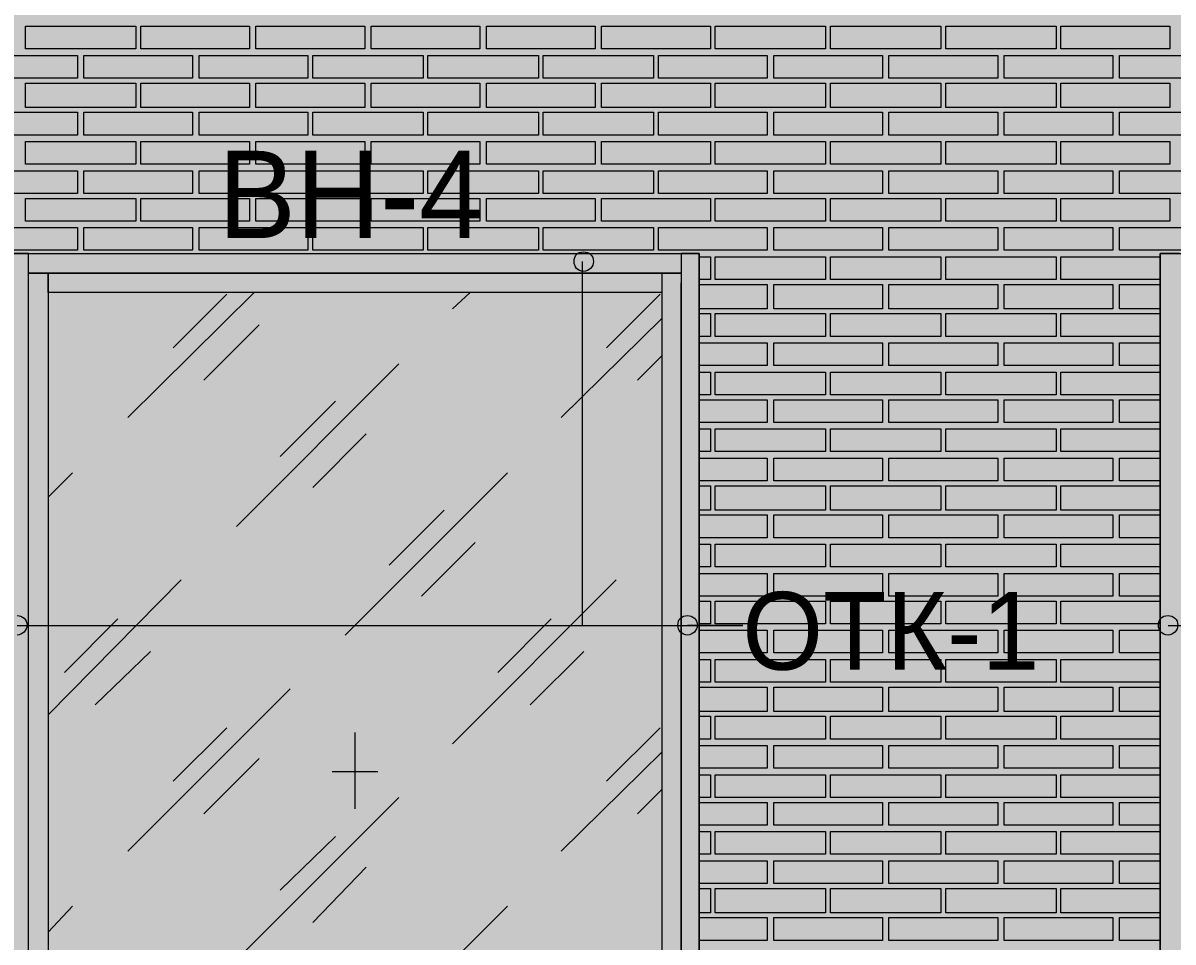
# Model space of a CAD drawing. Header units: millimetres. Extents: x -28928 to 100580, y -22867 to 36490.
# Drawn here: x 47017 to 50014, y 21996 to 24390 of the extents above; entities that cross this region are included whole.
import ezdxf

# ---------------------------------------------------------------- set-up
doc = ezdxf.new("R2010")
doc.units = ezdxf.units.MM
doc.layers.add('PDF _Геометрия', color=7, linetype='Continuous', true_color=0x8f8e8d)
doc.layers.add('PDF _Сплошная заливка', color=7, linetype='Continuous', true_color=0xffffff)
doc.layers.add('PDF _Текст', color=7, linetype='Continuous')

msp = doc.modelspace()

# ---------------------------------------------------------------- hatches: boundary and pattern name
at = {"layer": 'PDF _Сплошная заливка', "true_color": 0xdcd6cf, "transparency": 33554559}
msp.add_hatch(color=254, dxfattribs=at).paths.add_polyline_path([(19133.7, 30089.1), (19133.7, 16343.4), (52641.4, 16343.4), (52641.4, 30089.1)])

# ---------------------------------------------------------------- linework, layer by layer
at = {"layer": 'PDF _Геометрия', "lineweight": 9}
for points in [[(47310.7, 24381.8), (47310.7, 24322.6), (47023, 24322.6), (47023, 24381.8)], [(47606.8, 24381.8), (47606.8, 24322.6), (47323.4, 24322.6), (47323.4, 24381.8)], [(47907.2, 24381.8), (47907.2, 24322.6), (47623.7, 24322.6), (47623.7, 24381.8)], [(48207.6, 24381.8), (48207.6, 24322.6), (47924.1, 24322.6), (47924.1, 24381.8)], [(48508, 24381.8), (48508, 24322.6), (48224.5, 24322.6), (48224.5, 24381.8)], [(48808.4, 24381.8), (48808.4, 24322.6), (48524.9, 24322.6), (48524.9, 24381.8)], [(49108.7, 24381.8), (49108.7, 24322.6), (48821.1, 24322.6), (48821.1, 24381.8)], [(49409.1, 24381.8), (49409.1, 24322.6), (49121.4, 24322.6), (49121.4, 24381.8)], [(49709.5, 24381.8), (49709.5, 24322.6), (49421.8, 24322.6), (49421.8, 24381.8)], [(50005.7, 24381.8), (50005.7, 24322.6), (49722.2, 24322.6), (49722.2, 24381.8)], [(47158.4, 24246.4), (47018.7, 24246.4), (46874.9, 24246.4), (46874.9, 24305.7), (47018.7, 24305.7), (47158.4, 24305.7)], [(47458.7, 24246.4), (47314.9, 24246.4), (47175.3, 24246.4), (47175.3, 24305.7), (47314.9, 24305.7), (47458.7, 24305.7)], [(47759.1, 24246.4), (47615.3, 24246.4), (47475.7, 24246.4), (47475.7, 24305.7), (47615.3, 24305.7), (47759.1, 24305.7)], [(48059.5, 24246.4), (47915.7, 24246.4), (47771.8, 24246.4), (47771.8, 24305.7), (47915.7, 24305.7), (48059.5, 24305.7)], [(48359.9, 24246.4), (48216.1, 24246.4), (48072.2, 24246.4), (48072.2, 24305.7), (48216.1, 24305.7), (48359.9, 24305.7)], [(48660.3, 24246.4), (48516.4, 24246.4), (48372.6, 24246.4), (48372.6, 24305.7), (48516.4, 24305.7), (48660.3, 24305.7)], [(48956.4, 24246.4), (48816.8, 24246.4), (48673, 24246.4), (48673, 24305.7), (48816.8, 24305.7), (48956.4, 24305.7)], [(49256.8, 24246.4), (49117.2, 24246.4), (48973.4, 24246.4), (48973.4, 24305.7), (49117.2, 24305.7), (49256.8, 24305.7)], [(49557.2, 24246.4), (49413.4, 24246.4), (49273.7, 24246.4), (49273.7, 24305.7), (49413.4, 24305.7), (49557.2, 24305.7)], [(49857.6, 24246.4), (49713.7, 24246.4), (49574.1, 24246.4), (49574.1, 24305.7), (49713.7, 24305.7), (49857.6, 24305.7)], [(50158, 24246.4), (50014.1, 24246.4), (49874.5, 24246.4), (49874.5, 24305.7), (50014.1, 24305.7), (50158, 24305.7)], [(47310.7, 24233.7), (47310.7, 24170.3), (47023, 24170.3), (47023, 24233.7)], [(47606.8, 24233.7), (47606.8, 24170.3), (47323.4, 24170.3), (47323.4, 24233.7)], [(47907.2, 24233.7), (47907.2, 24170.3), (47623.7, 24170.3), (47623.7, 24233.7)], [(48207.6, 24233.7), (48207.6, 24170.3), (47924.1, 24170.3), (47924.1, 24233.7)], [(48508, 24233.7), (48508, 24170.3), (48224.5, 24170.3), (48224.5, 24233.7)], [(48808.4, 24233.7), (48808.4, 24170.3), (48524.9, 24170.3), (48524.9, 24233.7)], [(49108.7, 24233.7), (49108.7, 24170.3), (48821.1, 24170.3), (48821.1, 24233.7)], [(49409.1, 24233.7), (49409.1, 24170.3), (49121.4, 24170.3), (49121.4, 24233.7)], [(49709.5, 24233.7), (49709.5, 24170.3), (49421.8, 24170.3), (49421.8, 24233.7)], [(50005.7, 24233.7), (50005.7, 24170.3), (49722.2, 24170.3), (49722.2, 24233.7)], [(47158.4, 24098.4), (47018.7, 24098.4), (46874.9, 24098.4), (46874.9, 24157.6), (47018.7, 24157.6), (47158.4, 24157.6)], [(47458.7, 24098.4), (47314.9, 24098.4), (47175.3, 24098.4), (47175.3, 24157.6), (47314.9, 24157.6), (47458.7, 24157.6)], [(47759.1, 24098.4), (47615.3, 24098.4), (47475.7, 24098.4), (47475.7, 24157.6), (47615.3, 24157.6), (47759.1, 24157.6)], [(48059.5, 24098.4), (47915.7, 24098.4), (47771.8, 24098.4), (47771.8, 24157.6), (47915.7, 24157.6), (48059.5, 24157.6)], [(48359.9, 24098.4), (48216.1, 24098.4), (48072.2, 24098.4), (48072.2, 24157.6), (48216.1, 24157.6), (48359.9, 24157.6)], [(48660.3, 24098.4), (48516.4, 24098.4), (48372.6, 24098.4), (48372.6, 24157.6), (48516.4, 24157.6), (48660.3, 24157.6)], [(48956.4, 24098.4), (48816.8, 24098.4), (48673, 24098.4), (48673, 24157.6), (48816.8, 24157.6), (48956.4, 24157.6)], [(49256.8, 24098.4), (49117.2, 24098.4), (48973.4, 24098.4), (48973.4, 24157.6), (49117.2, 24157.6), (49256.8, 24157.6)], [(49557.2, 24098.4), (49413.4, 24098.4), (49273.7, 24098.4), (49273.7, 24157.6), (49413.4, 24157.6), (49557.2, 24157.6)], [(49857.6, 24098.4), (49713.7, 24098.4), (49574.1, 24098.4), (49574.1, 24157.6), (49713.7, 24157.6), (49857.6, 24157.6)], [(50158, 24098.4), (50014.1, 24098.4), (49874.5, 24098.4), (49874.5, 24157.6), (50014.1, 24157.6), (50158, 24157.6)], [(47310.7, 24081.4), (47310.7, 24022.2), (47023, 24022.2), (47023, 24081.4)], [(47606.8, 24081.4), (47606.8, 24022.2), (47323.4, 24022.2), (47323.4, 24081.4)], [(47907.2, 24081.4), (47907.2, 24022.2), (47623.7, 24022.2), (47623.7, 24081.4)], [(48207.6, 24081.4), (48207.6, 24022.2), (47924.1, 24022.2), (47924.1, 24081.4)], [(48508, 24081.4), (48508, 24022.2), (48224.5, 24022.2), (48224.5, 24081.4)], [(48808.4, 24081.4), (48808.4, 24022.2), (48524.9, 24022.2), (48524.9, 24081.4)], [(49108.7, 24081.4), (49108.7, 24022.2), (48821.1, 24022.2), (48821.1, 24081.4)], [(49409.1, 24081.4), (49409.1, 24022.2), (49121.4, 24022.2), (49121.4, 24081.4)], [(49709.5, 24081.4), (49709.5, 24022.2), (49421.8, 24022.2), (49421.8, 24081.4)], [(50005.7, 24081.4), (50005.7, 24022.2), (49722.2, 24022.2), (49722.2, 24081.4)], [(47158.4, 23946), (47018.7, 23946), (46874.9, 23946), (46874.9, 24005.3), (47018.7, 24005.3), (47158.4, 24005.3)], [(47458.7, 23946), (47314.9, 23946), (47175.3, 23946), (47175.3, 24005.3), (47314.9, 24005.3), (47458.7, 24005.3)], [(47759.1, 23946), (47615.3, 23946), (47475.7, 23946), (47475.7, 24005.3), (47615.3, 24005.3), (47759.1, 24005.3)], [(48059.5, 23946), (47915.7, 23946), (47771.8, 23946), (47771.8, 24005.3), (47915.7, 24005.3), (48059.5, 24005.3)], [(48359.9, 23946), (48216.1, 23946), (48072.2, 23946), (48072.2, 24005.3), (48216.1, 24005.3), (48359.9, 24005.3)], [(48660.3, 23946), (48516.4, 23946), (48372.6, 23946), (48372.6, 24005.3), (48516.4, 24005.3), (48660.3, 24005.3)], [(48956.4, 23946), (48816.8, 23946), (48673, 23946), (48673, 24005.3), (48816.8, 24005.3), (48956.4, 24005.3)], [(49256.8, 23946), (49117.2, 23946), (48973.4, 23946), (48973.4, 24005.3), (49117.2, 24005.3), (49256.8, 24005.3)], [(49557.2, 23946), (49413.4, 23946), (49273.7, 23946), (49273.7, 24005.3), (49413.4, 24005.3), (49557.2, 24005.3)], [(49857.6, 23946), (49713.7, 23946), (49574.1, 23946), (49574.1, 24005.3), (49713.7, 24005.3), (49857.6, 24005.3)], [(50158, 23946), (50014.1, 23946), (49874.5, 23946), (49874.5, 24005.3), (50014.1, 24005.3), (50158, 24005.3)], [(47310.7, 23933.4), (47310.7, 23874.1), (47023, 23874.1), (47023, 23933.4)], [(47606.8, 23933.4), (47606.8, 23874.1), (47323.4, 23874.1), (47323.4, 23933.4)], [(47907.2, 23933.4), (47907.2, 23874.1), (47623.7, 23874.1), (47623.7, 23933.4)], [(48207.6, 23933.4), (48207.6, 23874.1), (47924.1, 23874.1), (47924.1, 23933.4)], [(48508, 23933.4), (48508, 23874.1), (48224.5, 23874.1), (48224.5, 23933.4)], [(48808.4, 23933.4), (48808.4, 23874.1), (48524.9, 23874.1), (48524.9, 23933.4)], [(49108.7, 23933.4), (49108.7, 23874.1), (48821.1, 23874.1), (48821.1, 23933.4)], [(49409.1, 23933.4), (49409.1, 23874.1), (49121.4, 23874.1), (49121.4, 23933.4)], [(49709.5, 23933.4), (49709.5, 23874.1), (49421.8, 23874.1), (49421.8, 23933.4)], [(50005.7, 23933.4), (50005.7, 23874.1), (49722.2, 23874.1), (49722.2, 23933.4)], [(47158.4, 23798), (47018.7, 23798), (46874.9, 23798), (46874.9, 23857.2), (47018.7, 23857.2), (47158.4, 23857.2)], [(47458.7, 23798), (47314.9, 23798), (47175.3, 23798), (47175.3, 23857.2), (47314.9, 23857.2), (47458.7, 23857.2)], [(47759.1, 23798), (47615.3, 23798), (47475.7, 23798), (47475.7, 23857.2), (47615.3, 23857.2), (47759.1, 23857.2)], [(48059.5, 23798), (47915.7, 23798), (47771.8, 23798), (47771.8, 23857.2), (47915.7, 23857.2), (48059.5, 23857.2)], [(48359.9, 23798), (48216.1, 23798), (48072.2, 23798), (48072.2, 23857.2), (48216.1, 23857.2), (48359.9, 23857.2)], [(48660.3, 23798), (48516.4, 23798), (48372.6, 23798), (48372.6, 23857.2), (48516.4, 23857.2), (48660.3, 23857.2)], [(48956.4, 23798), (48816.8, 23798), (48673, 23798), (48673, 23857.2), (48816.8, 23857.2), (48956.4, 23857.2)], [(49256.8, 23798), (49117.2, 23798), (48973.4, 23798), (48973.4, 23857.2), (49117.2, 23857.2), (49256.8, 23857.2)], [(49557.2, 23798), (49413.4, 23798), (49273.7, 23798), (49273.7, 23857.2), (49413.4, 23857.2), (49557.2, 23857.2)], [(49857.6, 23798), (49713.7, 23798), (49574.1, 23798), (49574.1, 23857.2), (49713.7, 23857.2), (49857.6, 23857.2)], [(50158, 23798), (50014.1, 23798), (49874.5, 23798), (49874.5, 23857.2), (50014.1, 23857.2), (50158, 23857.2)], [(49108.7, 23781), (49108.7, 23721.8), (48821.1, 23721.8), (48821.1, 23781)], [(49409.1, 23781), (49409.1, 23721.8), (49121.4, 23721.8), (49121.4, 23781)], [(49709.5, 23781), (49709.5, 23721.8), (49421.8, 23721.8), (49421.8, 23781)], [(49256.8, 23645.7), (49117.2, 23645.7), (48973.4, 23645.7), (48973.4, 23709.1), (49117.2, 23709.1), (49256.8, 23709.1)], [(49557.2, 23645.7), (49413.4, 23645.7), (49273.7, 23645.7), (49273.7, 23709.1), (49413.4, 23709.1), (49557.2, 23709.1)], [(49857.6, 23645.7), (49713.7, 23645.7), (49574.1, 23645.7), (49574.1, 23709.1), (49713.7, 23709.1), (49857.6, 23709.1)], [(49108.7, 23633), (49108.7, 23573.7), (48821.1, 23573.7), (48821.1, 23633)], [(49409.1, 23633), (49409.1, 23573.7), (49121.4, 23573.7), (49121.4, 23633)], [(49709.5, 23633), (49709.5, 23573.7), (49421.8, 23573.7), (49421.8, 23633)], [(49256.8, 23497.6), (49117.2, 23497.6), (48973.4, 23497.6), (48973.4, 23556.8), (49117.2, 23556.8), (49256.8, 23556.8)], [(49557.2, 23497.6), (49413.4, 23497.6), (49273.7, 23497.6), (49273.7, 23556.8), (49413.4, 23556.8), (49557.2, 23556.8)], [(49857.6, 23497.6), (49713.7, 23497.6), (49574.1, 23497.6), (49574.1, 23556.8), (49713.7, 23556.8), (49857.6, 23556.8)], [(49108.7, 23480.7), (49108.7, 23421.4), (48821.1, 23421.4), (48821.1, 23480.7)], [(49409.1, 23480.7), (49409.1, 23421.4), (49121.4, 23421.4), (49121.4, 23480.7)], [(49709.5, 23480.7), (49709.5, 23421.4), (49421.8, 23421.4), (49421.8, 23480.7)], [(49256.8, 23349.5), (49117.2, 23349.5), (48973.4, 23349.5), (48973.4, 23408.7), (49117.2, 23408.7), (49256.8, 23408.7)], [(49557.2, 23349.5), (49413.4, 23349.5), (49273.7, 23349.5), (49273.7, 23408.7), (49413.4, 23408.7), (49557.2, 23408.7)], [(49857.6, 23349.5), (49713.7, 23349.5), (49574.1, 23349.5), (49574.1, 23408.7), (49713.7, 23408.7), (49857.6, 23408.7)], [(49108.7, 23332.6), (49108.7, 23273.4), (48821.1, 23273.4), (48821.1, 23332.6)], [(49409.1, 23332.6), (49409.1, 23273.4), (49121.4, 23273.4), (49121.4, 23332.6)], [(49709.5, 23332.6), (49709.5, 23273.4), (49421.8, 23273.4), (49421.8, 23332.6)], [(49256.8, 23197.2), (49117.2, 23197.2), (48973.4, 23197.2), (48973.4, 23256.4), (49117.2, 23256.4), (49256.8, 23256.4)], [(49557.2, 23197.2), (49413.4, 23197.2), (49273.7, 23197.2), (49273.7, 23256.4), (49413.4, 23256.4), (49557.2, 23256.4)], [(49857.6, 23197.2), (49713.7, 23197.2), (49574.1, 23197.2), (49574.1, 23256.4), (49713.7, 23256.4), (49857.6, 23256.4)], [(49108.7, 23184.5), (49108.7, 23121), (48821.1, 23121), (48821.1, 23184.5)], [(49409.1, 23184.5), (49409.1, 23121), (49121.4, 23121), (49121.4, 23184.5)], [(49709.5, 23184.5), (49709.5, 23121), (49421.8, 23121), (49421.8, 23184.5)], [(49256.8, 23049.1), (49117.2, 23049.1), (48973.4, 23049.1), (48973.4, 23108.4), (49117.2, 23108.4), (49256.8, 23108.4)], [(49557.2, 23049.1), (49413.4, 23049.1), (49273.7, 23049.1), (49273.7, 23108.4), (49413.4, 23108.4), (49557.2, 23108.4)], [(49857.6, 23049.1), (49713.7, 23049.1), (49574.1, 23049.1), (49574.1, 23108.4), (49713.7, 23108.4), (49857.6, 23108.4)], [(49108.7, 23032.2), (49108.7, 22973), (48821.1, 22973), (48821.1, 23032.2)], [(49409.1, 23032.2), (49409.1, 22973), (49121.4, 22973), (49121.4, 23032.2)], [(49709.5, 23032.2), (49709.5, 22973), (49421.8, 22973), (49421.8, 23032.2)], [(49256.8, 22896.8), (49117.2, 22896.8), (48973.4, 22896.8), (48973.4, 22956), (49117.2, 22956), (49256.8, 22956)], [(49557.2, 22896.8), (49413.4, 22896.8), (49273.7, 22896.8), (49273.7, 22956), (49413.4, 22956), (49557.2, 22956)], [(49857.6, 22896.8), (49713.7, 22896.8), (49574.1, 22896.8), (49574.1, 22956), (49713.7, 22956), (49857.6, 22956)], [(49108.7, 22884.1), (49108.7, 22824.9), (48821.1, 22824.9), (48821.1, 22884.1)], [(49409.1, 22884.1), (49409.1, 22824.9), (49121.4, 22824.9), (49121.4, 22884.1)], [(49709.5, 22884.1), (49709.5, 22824.9), (49421.8, 22824.9), (49421.8, 22884.1)], [(49256.8, 22748.7), (49117.2, 22748.7), (48973.4, 22748.7), (48973.4, 22808), (49117.2, 22808), (49256.8, 22808)], [(49557.2, 22748.7), (49413.4, 22748.7), (49273.7, 22748.7), (49273.7, 22808), (49413.4, 22808), (49557.2, 22808)], [(49857.6, 22748.7), (49713.7, 22748.7), (49574.1, 22748.7), (49574.1, 22808), (49713.7, 22808), (49857.6, 22808)], [(49108.7, 22731.8), (49108.7, 22672.6), (48821.1, 22672.6), (48821.1, 22731.8)], [(49409.1, 22731.8), (49409.1, 22672.6), (49121.4, 22672.6), (49121.4, 22731.8)], [(49709.5, 22731.8), (49709.5, 22672.6), (49421.8, 22672.6), (49421.8, 22731.8)], [(49256.8, 22596.4), (49117.2, 22596.4), (48973.4, 22596.4), (48973.4, 22659.9), (49117.2, 22659.9), (49256.8, 22659.9)], [(49557.2, 22596.4), (49413.4, 22596.4), (49273.7, 22596.4), (49273.7, 22659.9), (49413.4, 22659.9), (49557.2, 22659.9)], [(49857.6, 22596.4), (49713.7, 22596.4), (49574.1, 22596.4), (49574.1, 22659.9), (49713.7, 22659.9), (49857.6, 22659.9)], [(49108.7, 22583.7), (49108.7, 22524.5), (48821.1, 22524.5), (48821.1, 22583.7)], [(49409.1, 22583.7), (49409.1, 22524.5), (49121.4, 22524.5), (49121.4, 22583.7)], [(49709.5, 22583.7), (49709.5, 22524.5), (49421.8, 22524.5), (49421.8, 22583.7)], [(49256.8, 22448.4), (49117.2, 22448.4), (48973.4, 22448.4), (48973.4, 22507.6), (49117.2, 22507.6), (49256.8, 22507.6)], [(49557.2, 22448.4), (49413.4, 22448.4), (49273.7, 22448.4), (49273.7, 22507.6), (49413.4, 22507.6), (49557.2, 22507.6)], [(49857.6, 22448.4), (49713.7, 22448.4), (49574.1, 22448.4), (49574.1, 22507.6), (49713.7, 22507.6), (49857.6, 22507.6)], [(49108.7, 22431.4), (49108.7, 22372.2), (48821.1, 22372.2), (48821.1, 22431.4)], [(49409.1, 22431.4), (49409.1, 22372.2), (49121.4, 22372.2), (49121.4, 22431.4)], [(49709.5, 22431.4), (49709.5, 22372.2), (49421.8, 22372.2), (49421.8, 22431.4)], [(49256.8, 22300.3), (49117.2, 22300.3), (48973.4, 22300.3), (48973.4, 22359.5), (49117.2, 22359.5), (49256.8, 22359.5)], [(49557.2, 22300.3), (49413.4, 22300.3), (49273.7, 22300.3), (49273.7, 22359.5), (49413.4, 22359.5), (49557.2, 22359.5)], [(49857.6, 22300.3), (49713.7, 22300.3), (49574.1, 22300.3), (49574.1, 22359.5), (49713.7, 22359.5), (49857.6, 22359.5)], [(49108.7, 22283.4), (49108.7, 22224.1), (48821.1, 22224.1), (48821.1, 22283.4)], [(49409.1, 22283.4), (49409.1, 22224.1), (49121.4, 22224.1), (49121.4, 22283.4)], [(49709.5, 22283.4), (49709.5, 22224.1), (49421.8, 22224.1), (49421.8, 22283.4)], [(49256.8, 22148), (49117.2, 22148), (48973.4, 22148), (48973.4, 22207.2), (49117.2, 22207.2), (49256.8, 22207.2)], [(49557.2, 22148), (49413.4, 22148), (49273.7, 22148), (49273.7, 22207.2), (49413.4, 22207.2), (49557.2, 22207.2)], [(49857.6, 22148), (49713.7, 22148), (49574.1, 22148), (49574.1, 22207.2), (49713.7, 22207.2), (49857.6, 22207.2)], [(49108.7, 22135.3), (49108.7, 22071.8), (48821.1, 22071.8), (48821.1, 22135.3)], [(49409.1, 22135.3), (49409.1, 22071.8), (49121.4, 22071.8), (49121.4, 22135.3)], [(49709.5, 22135.3), (49709.5, 22071.8), (49421.8, 22071.8), (49421.8, 22135.3)], [(49256.8, 21999.9), (49117.2, 21999.9), (48973.4, 21999.9), (48973.4, 22059.1), (49117.2, 22059.1), (49256.8, 22059.1)], [(49557.2, 21999.9), (49413.4, 21999.9), (49273.7, 21999.9), (49273.7, 22059.1), (49413.4, 22059.1), (49557.2, 22059.1)], [(49857.6, 21999.9), (49713.7, 21999.9), (49574.1, 21999.9), (49574.1, 22059.1), (49713.7, 22059.1), (49857.6, 22059.1)]]:
    msp.add_lwpolyline(points, close=True, dxfattribs=at)
at = {"layer": 'PDF _Геометрия', "color": 7, "lineweight": 9}
for points in [[(48778.7, 21086), (48778.7, 21077.6), (46980.7, 21077.6), (46980.7, 21103), (48778.7, 21103), (48778.7, 21166.4), (48778.7, 23713.4), (48778.7, 23789.5), (48732.2, 23789.5), (48732.2, 23713.4)], [(47031.4, 21103), (47031.4, 21166.4), (47031.4, 23713.4), (47031.4, 23789.5), (46980.7, 23789.5), (46980.7, 23713.4), (46980.7, 21166.4), (46980.7, 21090.3), (46980.7, 23789.5), (48778.7, 23789.5), (48778.7, 21090.3)], [(50031.1, 23789.5), (49980.3, 23789.5), (49980.3, 23713.4), (49980.3, 22439.9), (49980.3, 21166.4), (49980.3, 21090.3), (49980.3, 23789.5), (51778.4, 23789.5)], [(48474.1, 23768.4), (48474.1, 22820.7), (48893, 22820.7), (48749.1, 22820.7)], [(48732.2, 21141), (47031.4, 21141), (47031.4, 23713.4), (47031.4, 23738.7), (47082.2, 23738.7), (47082.2, 23713.4), (47082.2, 21141), (47031.4, 21141)], [(48681.4, 23738.7), (48732.2, 23738.7)], [(48681.4, 23738.7), (48681.4, 23713.4)], [(48681.4, 23713.4), (48681.4, 21141)], [(48732.2, 21103), (48732.2, 21166.4), (48732.2, 23713.4), (48732.2, 21141)], [(47289.5, 23362.2), (47619.5, 23688)], [(47408, 23544.1), (47547.6, 23683.7)], [(48135.7, 23645.7), (48182.2, 23688)], [(48537.6, 23544.1), (48677.2, 23683.7)], [(47488.4, 23459.5), (47632.2, 23603.4)], [(48419.1, 23362.2), (48681.4, 23620.3)], [(47573, 23078.7), (47996.1, 23501.8)], [(48618, 23459.5), (48681.4, 23523)], [(47687.2, 23260.7), (47831.1, 23404.5)], [(47771.8, 23180.3), (47911.4, 23319.9)], [(47082.2, 23154.9), (47145.7, 23218.4)], [(47856.4, 22795.3), (48279.5, 23218.4)], [(47970.7, 22977.2), (48114.5, 23121)], [(48055.3, 22896.8), (48194.9, 23036.4)], [(47082.2, 22588), (47429.1, 22939.1)], [(48135.7, 22511.8), (48563, 22939.1)], [(47001.8, 22820.7), (48893, 22820.7)], [(47124.5, 22698), (47264.1, 22837.6)], [(48254.1, 22698), (48393.7, 22837.6)], [(50001.4, 22820.7), (51892.6, 22820.7)], [(47204.9, 22613.4), (47348.7, 22753)], [(48338.7, 22613.4), (48478.4, 22753)], [(47289.5, 22232.6), (47712.6, 22655.7)], [(47408, 22414.5), (47547.6, 22554.1)], [(47881.8, 22541.4), (47881.8, 22342.6)], [(48537.6, 22414.5), (48677.2, 22554.1)], [(48419.1, 22232.6), (48681.4, 22490.7)], [(47488.4, 22329.9), (47632.2, 22473.7)], [(47822.6, 22439.9), (47941.1, 22439.9)], [(48618, 22329.9), (48681.4, 22393.4)], [(47573, 21949.1), (47996.1, 22372.2)], [(47687.2, 22131), (47831.1, 22270.7)], [(47771.8, 22046.4), (47911.4, 22190.3)], [(47082.2, 22021), (47145.7, 22088.7)], [(47856.4, 21665.7), (48279.5, 22088.7)]]:
    msp.add_lwpolyline(points, dxfattribs=at)
for points in [[(47056.8, 23738.7), (47031.4, 23738.7), (47031.4, 23789.5), (47056.8, 23789.5), (48732.2, 23789.5), (48732.2, 23738.7)], [(48681.4, 23688), (47082.2, 23688), (47082.2, 23738.7), (48681.4, 23738.7)]]:
    msp.add_lwpolyline(points, close=True, dxfattribs=at)
at = {"layer": 'PDF _Геометрия', "lineweight": 9}
for points in [[(48778.7, 23781), (48808.4, 23781), (48808.4, 23721.8), (48778.7, 23721.8)], [(49980.3, 23721.8), (49722.2, 23721.8), (49722.2, 23781), (49980.3, 23781)], [(48778.7, 23709.1), (48816.8, 23709.1), (48956.4, 23709.1), (48956.4, 23645.7), (48816.8, 23645.7), (48778.7, 23645.7)], [(49980.3, 23645.7), (49874.5, 23645.7), (49874.5, 23709.1), (49980.3, 23709.1)], [(48778.7, 23633), (48808.4, 23633), (48808.4, 23573.7), (48778.7, 23573.7)], [(49980.3, 23573.7), (49722.2, 23573.7), (49722.2, 23633), (49980.3, 23633)], [(48778.7, 23556.8), (48816.8, 23556.8), (48956.4, 23556.8), (48956.4, 23497.6), (48816.8, 23497.6), (48778.7, 23497.6)], [(49980.3, 23497.6), (49874.5, 23497.6), (49874.5, 23556.8), (49980.3, 23556.8)], [(48778.7, 23480.7), (48808.4, 23480.7), (48808.4, 23421.4), (48778.7, 23421.4)], [(49980.3, 23421.4), (49722.2, 23421.4), (49722.2, 23480.7), (49980.3, 23480.7)], [(48778.7, 23408.7), (48816.8, 23408.7), (48956.4, 23408.7), (48956.4, 23349.5), (48816.8, 23349.5), (48778.7, 23349.5)], [(49980.3, 23349.5), (49874.5, 23349.5), (49874.5, 23408.7), (49980.3, 23408.7)], [(48778.7, 23332.6), (48808.4, 23332.6), (48808.4, 23273.4), (48778.7, 23273.4)], [(49980.3, 23273.4), (49722.2, 23273.4), (49722.2, 23332.6), (49980.3, 23332.6)], [(48778.7, 23256.4), (48816.8, 23256.4), (48956.4, 23256.4), (48956.4, 23197.2), (48816.8, 23197.2), (48778.7, 23197.2)], [(49980.3, 23197.2), (49874.5, 23197.2), (49874.5, 23256.4), (49980.3, 23256.4)], [(48778.7, 23184.5), (48808.4, 23184.5), (48808.4, 23121), (48778.7, 23121)], [(49980.3, 23121), (49722.2, 23121), (49722.2, 23184.5), (49980.3, 23184.5)], [(48778.7, 23108.4), (48816.8, 23108.4), (48956.4, 23108.4), (48956.4, 23049.1), (48816.8, 23049.1), (48778.7, 23049.1)], [(49980.3, 23049.1), (49874.5, 23049.1), (49874.5, 23108.4), (49980.3, 23108.4)], [(48778.7, 23032.2), (48808.4, 23032.2), (48808.4, 22973), (48778.7, 22973)], [(49980.3, 22973), (49722.2, 22973), (49722.2, 23032.2), (49980.3, 23032.2)], [(48778.7, 22956), (48816.8, 22956), (48956.4, 22956), (48956.4, 22896.8), (48816.8, 22896.8), (48778.7, 22896.8)], [(49980.3, 22896.8), (49874.5, 22896.8), (49874.5, 22956), (49980.3, 22956)], [(48778.7, 22884.1), (48808.4, 22884.1), (48808.4, 22824.9), (48778.7, 22824.9)], [(49980.3, 22824.9), (49722.2, 22824.9), (49722.2, 22884.1), (49980.3, 22884.1)], [(48778.7, 22808), (48816.8, 22808), (48956.4, 22808), (48956.4, 22748.7), (48816.8, 22748.7), (48778.7, 22748.7)], [(49980.3, 22748.7), (49874.5, 22748.7), (49874.5, 22808), (49980.3, 22808)], [(48778.7, 22731.8), (48808.4, 22731.8), (48808.4, 22672.6), (48778.7, 22672.6)], [(49980.3, 22672.6), (49722.2, 22672.6), (49722.2, 22731.8), (49980.3, 22731.8)], [(48778.7, 22659.9), (48816.8, 22659.9), (48956.4, 22659.9), (48956.4, 22596.4), (48816.8, 22596.4), (48778.7, 22596.4)], [(49980.3, 22596.4), (49874.5, 22596.4), (49874.5, 22659.9), (49980.3, 22659.9)], [(48778.7, 22583.7), (48808.4, 22583.7), (48808.4, 22524.5), (48778.7, 22524.5)], [(49980.3, 22524.5), (49722.2, 22524.5), (49722.2, 22583.7), (49980.3, 22583.7)], [(48778.7, 22507.6), (48816.8, 22507.6), (48956.4, 22507.6), (48956.4, 22448.4), (48816.8, 22448.4), (48778.7, 22448.4)], [(49980.3, 22448.4), (49874.5, 22448.4), (49874.5, 22507.6), (49980.3, 22507.6)], [(48778.7, 22431.4), (48808.4, 22431.4), (48808.4, 22372.2), (48778.7, 22372.2)], [(49980.3, 22372.2), (49722.2, 22372.2), (49722.2, 22431.4), (49980.3, 22431.4)], [(48778.7, 22359.5), (48816.8, 22359.5), (48956.4, 22359.5), (48956.4, 22300.3), (48816.8, 22300.3), (48778.7, 22300.3)], [(49980.3, 22300.3), (49874.5, 22300.3), (49874.5, 22359.5), (49980.3, 22359.5)], [(48778.7, 22283.4), (48808.4, 22283.4), (48808.4, 22224.1), (48778.7, 22224.1)], [(49980.3, 22224.1), (49722.2, 22224.1), (49722.2, 22283.4), (49980.3, 22283.4)], [(48778.7, 22207.2), (48816.8, 22207.2), (48956.4, 22207.2), (48956.4, 22148), (48816.8, 22148), (48778.7, 22148)], [(49980.3, 22148), (49874.5, 22148), (49874.5, 22207.2), (49980.3, 22207.2)], [(48778.7, 22135.3), (48808.4, 22135.3), (48808.4, 22071.8), (48778.7, 22071.8)], [(49980.3, 22071.8), (49722.2, 22071.8), (49722.2, 22135.3), (49980.3, 22135.3)], [(48778.7, 22059.1), (48816.8, 22059.1), (48956.4, 22059.1), (48956.4, 21999.9), (48816.8, 21999.9), (48778.7, 21999.9)], [(49980.3, 21999.9), (49874.5, 21999.9), (49874.5, 22059.1), (49980.3, 22059.1)]]:
    msp.add_lwpolyline(points, dxfattribs=at)
at = {"layer": 'PDF _Геометрия', "color": 7, "lineweight": 9}
for points in [[(48453, 23768.4), (48453, 23785.3), (48461.4, 23793.7), (48478.4, 23793.7)], [(48453, 23768.4), (48453, 23785.3), (48461.4, 23793.7), (48478.4, 23793.7)], [(48478.4, 23793.7), (48491.1, 23793.7), (48503.7, 23785.3), (48503.7, 23768.4)], [(48478.4, 23793.7), (48491.1, 23793.7), (48503.7, 23785.3), (48503.7, 23768.4)], [(48478.4, 23743), (48461.4, 23743), (48453, 23755.7), (48453, 23768.4)], [(48478.4, 23743), (48461.4, 23743), (48453, 23755.7), (48453, 23768.4)], [(48503.7, 23768.4), (48503.7, 23755.7), (48491.1, 23743), (48478.4, 23743)], [(48503.7, 23768.4), (48503.7, 23755.7), (48491.1, 23743), (48478.4, 23743)], [(47001.8, 22846), (47014.5, 22846), (47027.2, 22837.6), (47027.2, 22820.7)], [(47001.8, 22846), (47014.5, 22846), (47027.2, 22837.6), (47027.2, 22820.7)], [(48723.7, 22820.7), (48723.7, 22837.6), (48732.2, 22846), (48749.1, 22846)], [(48723.7, 22820.7), (48723.7, 22837.6), (48732.2, 22846), (48749.1, 22846)], [(48749.1, 22846), (48761.8, 22846), (48774.5, 22837.6), (48774.5, 22820.7)], [(48749.1, 22846), (48761.8, 22846), (48774.5, 22837.6), (48774.5, 22820.7)], [(49976.1, 22820.7), (49976.1, 22837.6), (49984.5, 22846), (50001.4, 22846)], [(49976.1, 22820.7), (49976.1, 22837.6), (49984.5, 22846), (50001.4, 22846)], [(50001.4, 22846), (50014.1, 22846), (50026.8, 22837.6), (50026.8, 22820.7)], [(50001.4, 22846), (50014.1, 22846), (50026.8, 22837.6), (50026.8, 22820.7)], [(47027.2, 22820.7), (47027.2, 22808), (47014.5, 22795.3), (47001.8, 22795.3)], [(47027.2, 22820.7), (47027.2, 22808), (47014.5, 22795.3), (47001.8, 22795.3)], [(48749.1, 22795.3), (48732.2, 22795.3), (48723.7, 22808), (48723.7, 22820.7)], [(48749.1, 22795.3), (48732.2, 22795.3), (48723.7, 22808), (48723.7, 22820.7)], [(48774.5, 22820.7), (48774.5, 22808), (48761.8, 22795.3), (48749.1, 22795.3)], [(48774.5, 22820.7), (48774.5, 22808), (48761.8, 22795.3), (48749.1, 22795.3)], [(50001.4, 22795.3), (49984.5, 22795.3), (49976.1, 22808), (49976.1, 22820.7)], [(50001.4, 22795.3), (49984.5, 22795.3), (49976.1, 22808), (49976.1, 22820.7)], [(50026.8, 22820.7), (50026.8, 22808), (50014.1, 22795.3), (50001.4, 22795.3)], [(50026.8, 22820.7), (50026.8, 22808), (50014.1, 22795.3), (50001.4, 22795.3)]]:
    msp.add_open_spline(points, degree=3, dxfattribs=at)
at = {"layer": 'PDF _Сплошная заливка', "lineweight": 9, "transparency": 33554559}
msp.add_solid([(47082.2, 23688), (47082.2, 21191.8), (48681.4, 23688), (48681.4, 21191.8)], dxfattribs=at)

# ---------------------------------------------------------------- texts
at = {"layer": 'PDF _Текст', "attachment_point": 4, "style": ''}
for s, insert, char_height in [('ВН-4', (47524.7, 23943.6), 227.71), ('ОТК-1', (48891.3, 22805), 202.56)]:
    msp.add_mtext(s, dxfattribs=dict(at, insert=insert, char_height=char_height))

doc.saveas('drawing.dxf')
